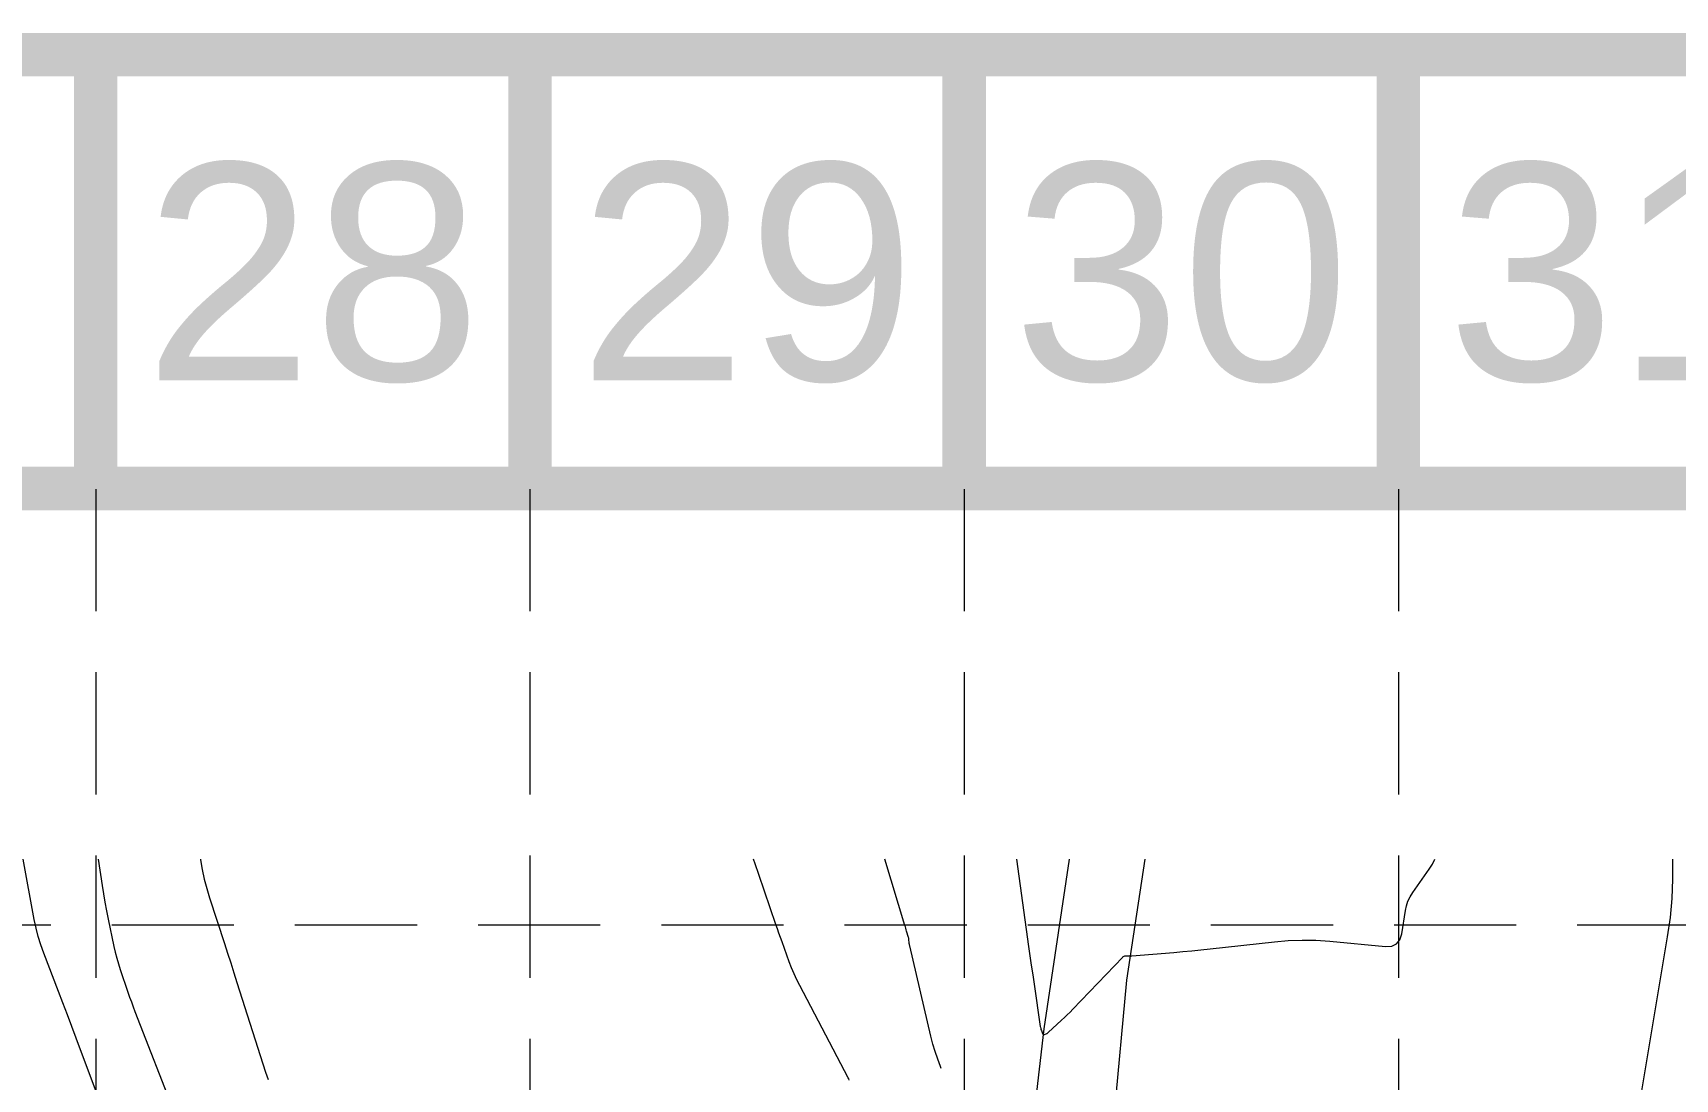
# Model space of a CAD drawing. Header units: feet. Extents: x 46644 to 49208, y 46045 to 47649.
# Drawn here: x 47760 to 47911.3, y 47552.5 to 47648.9 of the extents above; entities that cross this region are included whole.
import ezdxf
from ezdxf.enums import TextEntityAlignment as Align

# ---------------------------------------------------------------- set-up
doc = ezdxf.new("R2010")
doc.units = ezdxf.units.FT
doc.header["$MEASUREMENT"] = 0
doc.linetypes.add('DGN Style 3', pattern=[33.544038, 23.960027, -9.584011])
doc.linetypes.add('HIDDEN', pattern=[0.375, 0.25, -0.125])
doc.layers.add('BASE', color=7, linetype='Continuous')
doc.layers.add('GRID', color=254, linetype='HIDDEN')
doc.layers.add('EC', color=35, linetype='Continuous', lineweight=0)
doc.layers.add('Level 15', color=1, linetype='Continuous', lineweight=0)
doc.styles.get("Standard").update_dxf_attribs({"font": 'ARIAL.TTF'})

msp = doc.modelspace()

# ---------------------------------------------------------------- hatches: boundary and pattern name
at = {"layer": 'Level 15', "linetype": 'Continuous', "lineweight": 0}
h = msp.add_hatch(dxfattribs=at)
h.set_pattern_fill('CONCRT', style=0)
h.set_pattern_definition([(65.009, (47929.6965, 47394.2002), (-8.5075, -16.5926), [0.49254, -100.1936]), (-37.1792, (47929.90455, 47394.6466), (-42.5375, 33.1852), [0.44947, -95.6504]), (-161.9928, (47930.2627, 47394.375), (-17.015, -8.2963), [0.59257, -26.24447]), (81.6658, (47932.2089, 47392.3733), (-8.5075, -49.7778), [1.02482, -57.66912]), (-47.00862, (47932.3574, 47393.3873), (-76.5675, 82.963), [0.9081, -123.85574]), (-156.09414, (47932.9766, 47392.7231), (-76.5675, -33.1852), [0.82602, -101.53803]), (62.8545, (47927.828, 47396.5887), (0, -8.2963), [1.02484, -17.62166]), (-65.49846, (47928.29575, 47397.5007), (-25.5225, 58.0741), [0.92482, -81.131]), (-174.93384, (47928.6793, 47396.6591), (-8.5075, 0), [0.83634, -93.11318]), (-56.873, (47932.4458, 47395.93156), (-42.5375, 66.3704), [0.1281, -108.84326]), (66.2754, (47934.435, 47397.4767), (-17.015, -41.4815), [0.17493, -63.26007]), (66.2754, (47931.6644, 47390.4969), (-17.015, -41.4815), [0.17493, -63.26007]), (66.2754, (47930.0482, 47392.5571), (-17.015, -41.4815), [0.17493, -63.26007]), (-83.49977, (47934.2707, 47392.111), (0, -8.2963), [0.1608, -74.98902]), (66.2754, (47930.2258, 47397.0682), (-17.015, -41.4815), [0.17493, -63.26007]), (66.2754, (47927.3486, 47393.2853), (-17.015, -41.4815), [0.17493, -63.26007]), (65.009, (47927.3842, 47391.4204), (-8.5075, -16.5926), [0.49254, -100.1936]), (-37.1792, (47927.59225, 47391.8668), (-42.5375, 33.1852), [0.44947, -95.6504]), (-161.9928, (47927.9504, 47391.5952), (-17.015, -8.2963), [0.59257, -26.24447]), (65.009, (47934.3107, 47395.46976), (-8.5075, -16.5926), [0.49254, -100.1936]), (-37.1792, (47934.51875, 47395.9162), (-42.5375, 33.1852), [0.44947, -95.6504]), (-161.9928, (47934.8769, 47395.6446), (-17.015, -8.2963), [0.59257, -26.24447]), (-56.873, (47927.0465, 47398.7527), (-42.5375, 66.3704), [0.1281, -108.84326]), (-56.873, (47935.48297, 47398.7932), (-42.5375, 66.3704), [0.1281, -108.84326])])
edge = h.paths.add_edge_path()
edge.add_arc((48696.03, 47318.74), 789.5, 171.58064, 178.71823)
edge.add_arc((47802.75, 47338.73), 104, 352.5166, 358.7182, ccw=False)
edge.add_arc((47978.49, 47314.11), 73.46, 171.3269, 179.0647)
edge.add_line((47905.04, 47315.31), (47901.04, 47315.29))
edge.add_arc((47978.49, 47314.11), 77.46, 171.3884, 179.1262, ccw=False)
edge.add_arc((47802.75, 47338.73), 100, 352.5166, 358.7182)
edge.add_arc((48696.03, 47318.74), 793.5, 171.2548, 178.71823, ccw=False)
edge.add_line((47911.75, 47439.39), (47909.7, 47442.33))
edge.add_arc((48721.56, 47311), 822.42, 170.12245, 170.81109, ccw=False)
edge.add_line((47911.34, 47452.08), (47913.31, 47449.09))
edge.add_arc((48696.03, 47318.74), 793.5, 167.29463, 170.54514, ccw=False)
edge.add_arc((47833.19, 47513.28), 91, 347.2946, 352.7212)
edge.add_line((47923.45, 47501.75), (47927.53, 47533.64))
edge.add_arc((48035.65, 47519.83), 109, 163.1125, 172.7212, ccw=False)
edge.add_line((47931.35, 47551.5), (47937.53, 47571.86))
edge.add_line((47937.53, 47571.86), (47941.36, 47570.7))
edge.add_line((47941.36, 47570.7), (47935.18, 47550.34))
edge.add_arc((48035.65, 47519.83), 105, 163.1125, 172.7212)
edge.add_line((47931.5, 47533.14), (47927.42, 47501.24))
edge.add_arc((47833.19, 47513.28), 95, 347.2946, 352.7212, ccw=False)
edge.add_arc((48696.03, 47318.74), 789.5, 167.29463, 170.85932)
edge.add_line((47916.55, 47444.16), (47920.64, 47437.96))
edge.add_line((47920.64, 47437.96), (47919.17, 47427.98))
edge.add_line((47919.17, 47427.98), (47915.04, 47434.34))

# ---------------------------------------------------------------- linework, layer by layer
at = {"layer": 'BASE', "const_width": 4}
for points in [[(46645.8, 46046.85), (49205.8, 46046.85), (49205.8, 47646.85), (46645.8, 47646.85)], [(46685.72, 46086.84), (49165.91, 46086.77), (49165.86, 47606.87), (46686.22, 47606.92)]]:
    msp.add_lwpolyline(points, close=True, dxfattribs=at)
for points in [[(47765.8, 47606.85), (47765.8, 47646.85)], [(47805.8, 47606.85), (47805.8, 47646.85)], [(47845.8, 47606.85), (47845.8, 47646.85)], [(47885.8, 47606.85), (47885.8, 47646.85)]]:
    msp.add_lwpolyline(points, dxfattribs=at)
at = {"layer": 'EC', "color": 35, "linetype": 'DGN Style 3', "lineweight": 0}
for p, q in [((47760.13, 47567.2), (47759.1, 47572.75)), ((47766.02, 47572.75), (47766.39, 47570.35)), ((47775.45, 47572.75), (47775.45, 47572.71)), ((47775.45, 47572.71), (47775.6, 47571.82)), ((47826.54, 47572.34), (47826.4, 47572.75)), ((47840.34, 47566.65), (47838.5, 47572.75)), ((47850.61, 47572.75), (47851.73, 47564.73)), ((47888.93, 47572.31), (47889.15, 47572.75)), ((47911.04, 47572.75), (47911.04, 47572.7)), ((47911.04, 47572.7), (47911.06, 47570.92)), ((47775.6, 47571.82), (47775.79, 47570.93)), ((47826.88, 47571.35), (47826.54, 47572.34)), ((47828.46, 47566.75), (47826.88, 47571.35)), ((47887.12, 47569.7), (47888.63, 47571.84)), ((47888.63, 47571.84), (47888.93, 47572.31)), ((47766.39, 47570.35), (47766.52, 47569.57)), ((47766.52, 47569.57), (47766.65, 47568.79)), ((47775.79, 47570.93), (47776.02, 47570.06)), ((47776.02, 47570.06), (47776.28, 47569.19)), ((47886.88, 47569.31), (47887.12, 47569.7)), ((47911.06, 47570.92), (47910.99, 47569.15)), ((47766.65, 47568.79), (47766.8, 47568.02)), ((47766.8, 47568.02), (47766.95, 47567.25)), ((47776.28, 47569.19), (47777.65, 47565)), ((47886.11, 47565.9), (47886.44, 47568.03)), ((47886.44, 47568.03), (47886.54, 47568.48)), ((47886.54, 47568.48), (47886.68, 47568.91)), ((47886.68, 47568.91), (47886.88, 47569.31)), ((47910.99, 47569.15), (47910.82, 47567.38)), ((47760.3, 47566.41), (47760.13, 47567.2)), ((47766.95, 47567.25), (47767.48, 47564.73)), ((47828.6, 47566.35), (47828.46, 47566.75)), ((47840.38, 47566.52), (47840.34, 47566.65)), ((47840.42, 47566.4), (47840.38, 47566.52)), ((47910.82, 47567.38), (47910.57, 47565.62)), ((47760.5, 47565.63), (47760.3, 47566.41)), ((47760.74, 47564.87), (47760.5, 47565.63)), ((47777.65, 47565), (47777.94, 47564.1)), ((47828.73, 47565.95), (47828.6, 47566.35)), ((47828.87, 47565.56), (47828.73, 47565.95)), ((47829.02, 47565.16), (47828.87, 47565.56)), ((47829.69, 47563.32), (47829.02, 47565.16)), ((47840.46, 47566.27), (47840.42, 47566.4)), ((47840.5, 47566.14), (47840.46, 47566.27)), ((47840.67, 47565.55), (47840.5, 47566.14)), ((47840.69, 47565.5), (47840.67, 47565.55)), ((47840.7, 47565.45), (47840.69, 47565.5)), ((47840.71, 47565.39), (47840.7, 47565.45)), ((47840.71, 47565.34), (47840.71, 47565.39)), ((47840.73, 47565.08), (47840.71, 47565.34)), ((47840.74, 47565), (47840.73, 47565.08)), ((47840.75, 47564.92), (47840.74, 47565)), ((47868.45, 47564.5), (47874.38, 47565.16)), ((47874.38, 47565.16), (47875.66, 47565.27)), ((47875.66, 47565.27), (47876.93, 47565.32)), ((47876.93, 47565.32), (47878.2, 47565.29)), ((47878.2, 47565.29), (47879.48, 47565.21)), ((47879.48, 47565.21), (47884.6, 47564.72)), ((47885.63, 47564.96), (47885.94, 47565.34)), ((47885.94, 47565.34), (47886.11, 47565.9)), ((47910.57, 47565.62), (47907.79, 47548.98)), ((47761.01, 47564.11), (47760.74, 47564.87)), ((47762.37, 47560.59), (47761.01, 47564.11)), ((47767.48, 47564.73), (47767.6, 47564.19)), ((47767.6, 47564.19), (47767.73, 47563.66)), ((47767.73, 47563.66), (47767.89, 47563.13)), ((47777.94, 47564.1), (47778.23, 47563.21)), ((47840.77, 47564.84), (47840.75, 47564.92)), ((47840.78, 47564.77), (47840.77, 47564.84)), ((47842.74, 47556.45), (47840.78, 47564.77)), ((47851.73, 47564.73), (47851.86, 47563.86)), ((47851.86, 47563.86), (47851.98, 47562.99)), ((47855.8, 47558.94), (47860.4, 47563.73)), ((47860.4, 47563.73), (47860.46, 47563.79)), ((47860.46, 47563.79), (47860.53, 47563.83)), ((47860.53, 47563.83), (47860.61, 47563.85)), ((47860.61, 47563.85), (47860.69, 47563.86)), ((47860.69, 47563.86), (47860.98, 47563.86)), ((47860.98, 47563.86), (47861.04, 47563.86)), ((47861.04, 47563.86), (47861.11, 47563.86)), ((47861.11, 47563.86), (47861.17, 47563.87)), ((47861.17, 47563.87), (47861.23, 47563.87)), ((47861.23, 47563.87), (47865.12, 47564.18)), ((47865.12, 47564.18), (47865.95, 47564.25)), ((47865.95, 47564.25), (47866.78, 47564.32)), ((47866.78, 47564.32), (47867.61, 47564.41)), ((47867.61, 47564.41), (47868.45, 47564.5)), ((47884.6, 47564.72), (47885.18, 47564.75)), ((47885.18, 47564.75), (47885.63, 47564.96)), ((47767.89, 47563.13), (47768.06, 47562.6)), ((47768.06, 47562.6), (47768.76, 47560.51)), ((47778.23, 47563.21), (47778.52, 47562.31)), ((47778.52, 47562.31), (47778.81, 47561.41)), ((47829.9, 47562.76), (47829.69, 47563.32)), ((47830.13, 47562.21), (47829.9, 47562.76)), ((47830.38, 47561.66), (47830.13, 47562.21)), ((47851.98, 47562.99), (47852.11, 47562.12)), ((47852.11, 47562.12), (47852.24, 47561.25)), ((47762.78, 47559.52), (47762.37, 47560.59)), ((47768.76, 47560.51), (47768.92, 47560.06)), ((47778.81, 47561.41), (47781.45, 47553.14)), ((47830.65, 47561.13), (47830.38, 47561.66)), ((47835.12, 47552.64), (47830.65, 47561.13)), ((47852.24, 47561.25), (47852.81, 47557.37)), ((47763.19, 47558.44), (47762.78, 47559.52)), ((47768.92, 47560.06), (47769.08, 47559.62)), ((47769.08, 47559.62), (47769.24, 47559.17)), ((47769.24, 47559.17), (47769.41, 47558.73)), ((47763.6, 47557.36), (47763.19, 47558.44)), ((47769.41, 47558.73), (47773.45, 47548.42)), ((47853.55, 47556.8), (47854.78, 47557.93)), ((47854.78, 47557.93), (47855.04, 47558.18)), ((47855.04, 47558.18), (47855.29, 47558.43)), ((47855.29, 47558.43), (47855.55, 47558.68)), ((47855.55, 47558.68), (47855.8, 47558.94)), ((47764.01, 47556.28), (47763.6, 47557.36)), ((47766.43, 47549.79), (47764.01, 47556.28)), ((47842.92, 47555.74), (47842.74, 47556.45)), ((47852.81, 47557.37), (47852.82, 47557.28)), ((47852.82, 47557.28), (47852.85, 47557.18)), ((47852.85, 47557.18), (47852.87, 47557.09)), ((47852.87, 47557.09), (47852.91, 47557)), ((47852.91, 47557), (47853.02, 47556.7)), ((47853.02, 47556.7), (47853.05, 47556.65)), ((47853.05, 47556.65), (47853.09, 47556.62)), ((47853.09, 47556.62), (47853.14, 47556.62)), ((47853.14, 47556.62), (47853.2, 47556.63)), ((47853.2, 47556.63), (47853.4, 47556.7)), ((47853.4, 47556.7), (47853.44, 47556.72)), ((47853.44, 47556.72), (47853.48, 47556.74)), ((47853.48, 47556.74), (47853.52, 47556.77)), ((47853.52, 47556.77), (47853.55, 47556.8)), ((47843.12, 47555.04), (47842.92, 47555.74)), ((47843.36, 47554.35), (47843.12, 47555.04)), ((47781.45, 47553.14), (47781.68, 47552.47)), ((47843.61, 47553.67), (47843.36, 47554.35)), ((47843.69, 47553.49), (47843.61, 47553.67)), ((47835.18, 47552.53), (47835.12, 47552.64)), ((47835.22, 47552.42), (47835.18, 47552.53))]:
    msp.add_line(p, q, dxfattribs=at)
at = {"layer": 'GRID', "color": 252, "linetype": 'HIDDEN', "lineweight": 0, "ltscale": 45}
for p, q in [((47765.8, 47606.85), (47765.8, 46206.68)), ((47805.8, 47606.85), (47805.8, 46206.68)), ((47845.8, 47606.85), (47845.8, 46206.68)), ((47885.8, 47606.85), (47885.8, 46206.68)), ((46687.28, 47566.72), (49167.28, 47566.72))]:
    msp.add_line(p, q, dxfattribs=at)
at = {"layer": 'Level 15', "color": 7, "linetype": 'DGN Style 3', "lineweight": 0, "flags": 128}
for points in [[(47855.46, 47572.75), (47853.14, 47557.15), (47852.28, 47549.72)], [(47859.66, 47549.34), (47860.77, 47561.63), (47862.46, 47572.75)]]:
    msp.add_lwpolyline(points, dxfattribs=at)

# ---------------------------------------------------------------- texts
at = {"layer": 'BASE'}
for s, p in [('28', (47785.8, 47626.85)), ('29', (47825.8, 47626.85)), ('30', (47865.8, 47626.85)), ('31', (47905.8, 47626.85))]:
    msp.add_text(s, height=20, dxfattribs=at).set_placement(p, align=Align.MIDDLE_CENTER)

doc.saveas('drawing.dxf')
